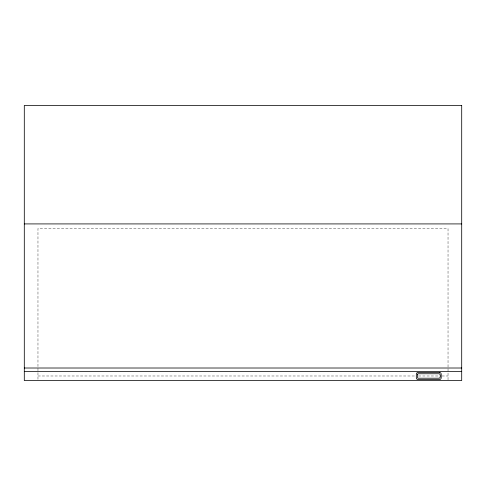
<?xml version="1.0" encoding="UTF-8"?>
<svg xmlns="http://www.w3.org/2000/svg" width="486" height="486" viewBox="0 0 486 486"><rect width="100%" height="100%" fill="white"/><g stroke="black" fill="none" stroke-linecap="round" stroke-linejoin="round"><path stroke-width="0.36" stroke-dasharray="2.43 1.82" d="M37.969 375.988L415.378 375.988M418.416 375.988L438.919 375.988M441.956 375.988L448.031 375.988M448.031 379.785L448.031 228.475L37.969 228.475L37.969 380.544"/><path stroke-width="0.73" d="M24.3 223.918L461.7 223.918M24.3 368.011L461.7 368.011M24.3 371.432L461.7 371.432M417.656 374.153L417.656 377.822L418.039 378.199L439.374 378.205C440.68 377.835 440.571 374.141 439.374 373.764L418.142 373.764L417.656 374.153M461.7 105.456L24.3 105.456L24.3 380.544L461.7 380.544L461.7 105.456M439.423 372.434L418.094 372.434A1.774 1.774 0 0 0 416.32 374.208L416.32 377.762A1.774 1.774 0 0 0 418.094 379.542L439.423 379.542A1.774 1.774 0 0 0 441.197 377.762L441.197 374.208A1.774 1.774 0 0 0 439.423 372.434"/></g></svg>
